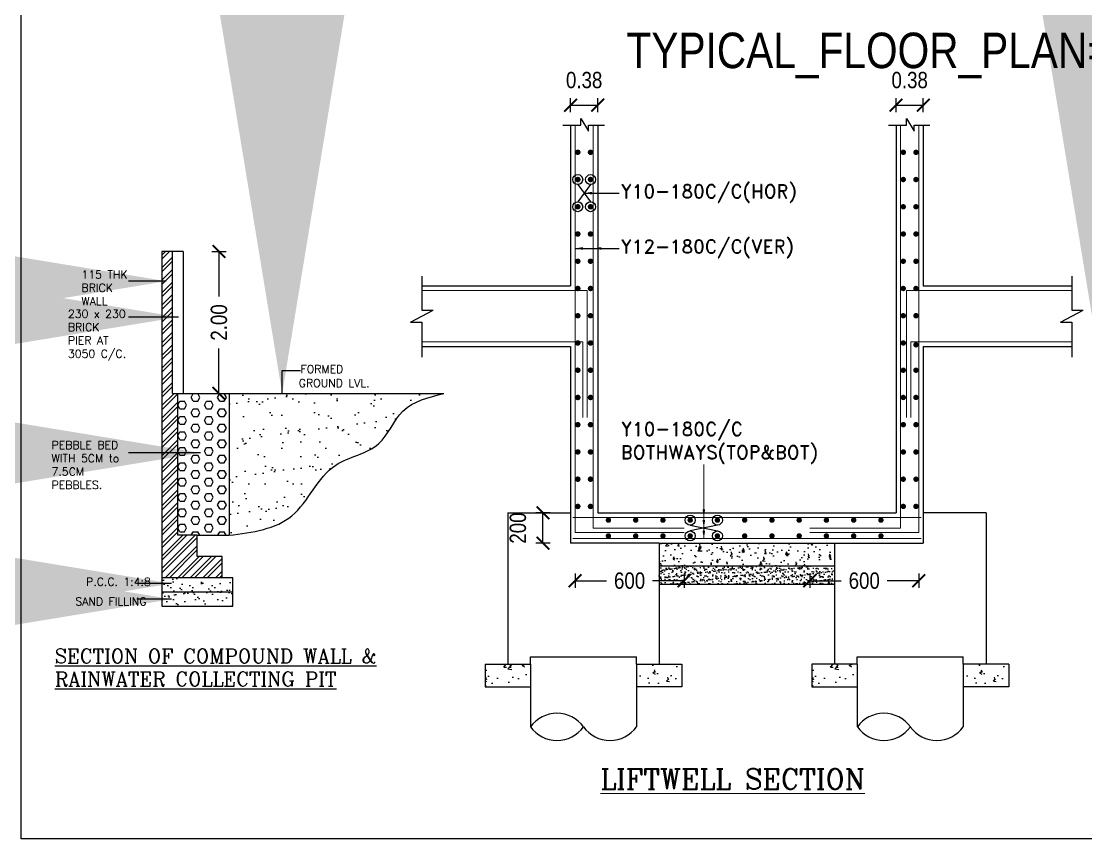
# Model space of a CAD drawing. Header units: metres. Extents: x 144 to 1259, y -1474 to -210.
# Drawn here: x 1166.23 to 1181.23, y -1198.5 to -1186.98 of the extents above; entities that cross this region are included whole.
import ezdxf

# ---------------------------------------------------------------- set-up
doc = ezdxf.new("R2010")
doc.units = ezdxf.units.M
doc.linetypes.add('HIDDEN', pattern=[9.525, 6.35, -3.175])
for name, color, linetype in [('2CON', 1, 'Continuous'), ('BLK_1_FLR_1_BLT_UP_AREA_DEDUCT', 1, 'Continuous'), ('COMPOUNDWALL', 58, 'Continuous'), ('wall', 2, 'Continuous')]:
    doc.layers.add(name, color=color, linetype=linetype)
for name, color, linetype, lineweight in [('5CON', 2, 'Continuous', 9), ('COL', 242, 'Continuous', 9), ('TEXT', 4, 'Continuous', 18)]:
    doc.layers.add(name, color=color, linetype=linetype, lineweight=lineweight)
doc.styles.add('APEXT', font='romanc.shx')
doc.styles.add('ROMAND', font='ROMAND.SHX')
doc.styles.add('RS1', font='romans.shx', dxfattribs={"width": 0.75})
doc.styles.get("Standard").update_dxf_attribs({"font": 'swissck.ttf'})
doc.styles.add('STYLE1', font='swissck.ttf', dxfattribs={"height": 0.23})
doc.dimstyles.new('DIM-25', dxfattribs={"dimscale": 0.25, "dimtxt": 200, "dimasz": 100, "dimexe": 25, "dimexo": 25, "dimgap": 35, "dimtad": 1, "dimdec": 0, "dimrnd": 5, "dimzin": 0, "dimdsep": 46, "dimtxsty": 'RS1', "dimblk": 'ARCHTICK', "dimcen": 100, "dimdle": 25, "dimclrd": 8, "dimclre": 8, "dimclrt": 4, "dimadec": 0, "dimazin": 0, "dimtfac": 0.5, "dimtdec": 0, "dimtmove": 1, "dimatfit": 0, "dimfxl": 0, "dimfrac": 1, "dimtolj": 1, "dimtzin": 0, "dimarcsym": 0})
doc.dimstyles.new('DIM-50', dxfattribs={"dimscale": 0.5, "dimtxt": 200, "dimasz": 100, "dimexe": 25, "dimexo": 25, "dimgap": 35, "dimtad": 1, "dimdec": 0, "dimrnd": 5, "dimzin": 0, "dimdsep": 46, "dimtxsty": 'RS1', "dimblk": 'ARCHTICK', "dimcen": 100, "dimdle": 25, "dimclrd": 8, "dimclre": 8, "dimclrt": 4, "dimadec": 0, "dimazin": 0, "dimtfac": 0.5, "dimtdec": 0, "dimtmove": 1, "dimatfit": 0, "dimfxl": 0, "dimfrac": 1, "dimtolj": 1, "dimtzin": 0, "dimarcsym": 0})
doc.dimstyles.get("Standard").update_dxf_attribs({"dimtxt": 0.23, "dimasz": 0.18, "dimexe": 0.1, "dimexo": 0, "dimgap": 0.09, "dimtad": 0, "dimzin": 0, "dimdsep": 46, "dimtxsty": 'STYLE1', "dimblk": 'ARCHTICK', "dimcen": 0.09, "dimadec": 0, "dimazin": 0, "dimtfac": 1, "dimtofl": 0, "dimtmove": 2, "dimatfit": 3, "dimfxl": 0, "dimtolj": 1, "dimtzin": 0, "dimarcsym": 0})

# ---------------------------------------------------------------- blocks, each defined once
blk = doc.blocks.new('_ArchTick')
at = {"color": 0, "const_width": 0.15}
blk.add_lwpolyline([(-0.5, -0.5), (0.5, 0.5)], dxfattribs=at)
blk = doc.blocks.new('*D145')
at = {"layer": 'COMPOUNDWALL', "color": 0, "lineweight": -2}
for p, q in [((1168.913, -1190.222), (1169.113, -1190.222)), ((1169.013, -1190.222), (1169.013, -1190.856)), ((1169.013, -1192.222), (1169.013, -1191.587)), ((1168.913, -1192.222), (1169.113, -1192.222))]:
    blk.add_line(p, q, dxfattribs=at)
at = {"layer": 'Defpoints', "color": 0}
for p in [(1168.508, -1190.222), (1169.013, -1190.222), (1168.508, -1192.222)]:
    blk.add_point(p, dxfattribs=at)
at = {"layer": 'COMPOUNDWALL', "color": 0, "lineweight": -2, "xscale": 0.18, "yscale": 0.18, "zscale": 0.18}
for p, rotation in [((1169.013, -1190.222), 90), ((1169.013, -1192.222), 270)]:
    blk.add_blockref('_ArchTick', p, dxfattribs=dict(at, rotation=rotation))
at = {"layer": 'COMPOUNDWALL', "color": 0, "insert": (1169.013, -1191.222), "char_height": 0.23, "attachment_point": 5, "rotation": 90, "style": 'STYLE1'}
blk.add_mtext('\\A1;2.00', dxfattribs=at)
blk = doc.blocks.new('*D333')
at = {"color": 0, "lineweight": -2}
for p, q in [((1174.031, -1194.762), (1174.031, -1194.962)), ((1175.567, -1194.762), (1175.567, -1194.962)), ((1174.031, -1194.862), (1174.476, -1194.862)), ((1175.567, -1194.862), (1175.122, -1194.862))]:
    blk.add_line(p, q, dxfattribs=at)
at = {"layer": 'Defpoints', "color": 0}
for p in [(1174.031, -1194.184), (1175.567, -1194.184), (1175.567, -1194.862)]:
    blk.add_point(p, dxfattribs=at)
at = {"color": 0, "lineweight": -2, "xscale": 0.18, "yscale": 0.18, "zscale": 0.18, "rotation": 180}
blk.add_blockref('_ArchTick', (1174.031, -1194.862), dxfattribs=at)
at = {"color": 0, "lineweight": -2, "xscale": 0.18, "yscale": 0.18, "zscale": 0.18}
blk.add_blockref('_ArchTick', (1175.567, -1194.862), dxfattribs=at)
at = {"color": 0, "insert": (1174.799, -1194.862), "char_height": 0.23, "attachment_point": 5, "style": 'STYLE1'}
blk.add_mtext('\\A1;600', dxfattribs=at)
blk = doc.blocks.new('*D334')
at = {"color": 0, "lineweight": -2}
for p, q in [((1177.338, -1194.762), (1177.338, -1194.962)), ((1178.874, -1194.762), (1178.874, -1194.962)), ((1177.338, -1194.862), (1177.782, -1194.862)), ((1178.874, -1194.862), (1178.429, -1194.862))]:
    blk.add_line(p, q, dxfattribs=at)
at = {"layer": 'Defpoints', "color": 0}
for p in [(1177.338, -1194.184), (1178.874, -1194.184), (1177.338, -1194.862)]:
    blk.add_point(p, dxfattribs=at)
at = {"color": 0, "lineweight": -2, "xscale": 0.18, "yscale": 0.18, "zscale": 0.18, "rotation": 180}
blk.add_blockref('_ArchTick', (1177.338, -1194.862), dxfattribs=at)
at = {"color": 0, "lineweight": -2, "xscale": 0.18, "yscale": 0.18, "zscale": 0.18}
blk.add_blockref('_ArchTick', (1178.874, -1194.862), dxfattribs=at)
at = {"color": 0, "insert": (1178.106, -1194.862), "char_height": 0.23, "attachment_point": 5, "style": 'STYLE1'}
blk.add_mtext('\\A1;600', dxfattribs=at)
blk = doc.blocks.new('*D335')
at = {"color": 0, "lineweight": -2}
for p, q in [((1173.967, -1188.259), (1173.967, -1188.059)), ((1174.351, -1188.259), (1174.351, -1188.059)), ((1173.967, -1188.159), (1174.351, -1188.159))]:
    blk.add_line(p, q, dxfattribs=at)
at = {"layer": 'Defpoints', "color": 0}
for p in [(1174.351, -1188.159), (1173.967, -1188.442), (1174.351, -1188.442)]:
    blk.add_point(p, dxfattribs=at)
at = {"color": 0, "lineweight": -2, "xscale": 0.18, "yscale": 0.18, "zscale": 0.18, "rotation": 180}
blk.add_blockref('_ArchTick', (1173.967, -1188.159), dxfattribs=at)
at = {"color": 0, "lineweight": -2, "xscale": 0.18, "yscale": 0.18, "zscale": 0.18}
blk.add_blockref('_ArchTick', (1174.351, -1188.159), dxfattribs=at)
at = {"color": 0, "insert": (1174.159, -1187.806), "char_height": 0.23, "attachment_point": 5, "style": 'STYLE1'}
blk.add_mtext('\\A1;0.38', dxfattribs=at)
blk = doc.blocks.new('*D336')
at = {"color": 0, "lineweight": -2}
for p, q in [((1178.554, -1188.259), (1178.554, -1188.059)), ((1178.938, -1188.259), (1178.938, -1188.059)), ((1178.554, -1188.159), (1178.938, -1188.159))]:
    blk.add_line(p, q, dxfattribs=at)
at = {"layer": 'Defpoints', "color": 0}
for p in [(1178.938, -1188.159), (1178.554, -1188.442), (1178.938, -1188.442)]:
    blk.add_point(p, dxfattribs=at)
at = {"color": 0, "lineweight": -2, "xscale": 0.18, "yscale": 0.18, "zscale": 0.18, "rotation": 180}
blk.add_blockref('_ArchTick', (1178.554, -1188.159), dxfattribs=at)
at = {"color": 0, "lineweight": -2, "xscale": 0.18, "yscale": 0.18, "zscale": 0.18}
blk.add_blockref('_ArchTick', (1178.938, -1188.159), dxfattribs=at)
at = {"color": 0, "insert": (1178.746, -1187.806), "char_height": 0.23, "attachment_point": 5, "style": 'STYLE1'}
blk.add_mtext('\\A1;0.38', dxfattribs=at)
blk = doc.blocks.new('*D337')
at = {"color": 0, "lineweight": -2}
for p, q in [((1173.679, -1193.906), (1173.479, -1193.906)), ((1173.579, -1194.333), (1173.579, -1193.906)), ((1173.679, -1194.333), (1173.479, -1194.333))]:
    blk.add_line(p, q, dxfattribs=at)
at = {"layer": 'Defpoints', "color": 0}
for p in [(1173.579, -1193.906), (1173.967, -1193.906), (1173.967, -1194.333)]:
    blk.add_point(p, dxfattribs=at)
at = {"color": 0, "lineweight": -2, "xscale": 0.18, "yscale": 0.18, "zscale": 0.18}
for p, rotation in [((1173.579, -1193.906), 90), ((1173.579, -1194.333), 270)]:
    blk.add_blockref('_ArchTick', p, dxfattribs=dict(at, rotation=rotation))
at = {"color": 0, "insert": (1173.226, -1194.12), "char_height": 0.23, "attachment_point": 5, "rotation": 90, "style": 'STYLE1'}
blk.add_mtext('\\A1;200', dxfattribs=at)

msp = doc.modelspace()

# ---------------------------------------------------------------- hatches: boundary and pattern name
h = msp.add_hatch()
h.set_pattern_fill('ANSI32', scale=0.333333, style=0)
h.set_pattern_definition([(45, (-15.47352, -426.58221), (-0.08838835, 0.08838835), []), (45, (-15.4146, -426.58221), (-0.08838835, 0.08838835), [])])
h.paths.add_polyline_path([(1168.433, -1192.222), (1168.358, -1192.222), (1168.358, -1190.222), (1168.208, -1190.222), (1168.208, -1194.822), (1169.058, -1194.822), (1169.058, -1194.522), (1168.708, -1194.522), (1168.708, -1194.222), (1168.433, -1194.222)])
h = msp.add_hatch()
h.set_pattern_fill('HEX', scale=0.5, style=0)
h.set_pattern_definition([(0, (3810.33819, -11600.5512), (0, 0.108253179), [0.062500002, -0.125000004]), (120, (3810.33819, -11600.5512), (-0.093750003, -0.0541265895), [0.062500002, -0.125000004]), (60, (3810.40069, -11600.5512), (-0.093750003, 0.0541265895), [0.062500002, -0.125000004])])
h.paths.add_polyline_path([(1168.433, -1192.222), (1168.433, -1194.222), (1168.708, -1194.222), (1169.158, -1194.222), (1169.158, -1192.222)])
h = msp.add_hatch()
h.set_pattern_fill('AR-SAND', scale=0.2, style=0)
h.set_pattern_definition([(37.5, (1204.22653, -1278.375), (-0.0125987, 0.3853648), [0, -0.304, 0, -0.34, 0, -0.325]), (7.5, (1204.22653, -1278.375), (0.3539554, 0.5644292), [0, -0.164, 0, -0.274, 0, -0.105]), (327.5, (1203.98053, -1278.375), (0.6228284, 0.0011318), [0, -0.1, 0, -0.36, 0, -0.47]), (317.5, (1203.98053, -1278.375), (0.6012253, 0.175535), [0, -0.05, 0, -0.236, 0, -0.27])])
edge = h.paths.add_edge_path()
edge.add_spline(control_points=[(1169.158, -1194.222), (1169.486, -1194.179), (1170.15, -1194.094), (1170.489, -1193.155), (1171.316, -1193.049), (1171.554, -1192.378), (1171.967, -1192.275), (1172.183, -1192.222)], knot_values=[0, 0, 0, 0, 2778.843713, 5605.292491, 7639.754334, 9351.341191, 11240.605063, 11240.605063, 11240.605063, 11240.605063], degree=3, periodic=0)
edge.add_line((1172.183, -1192.222), (1169.158, -1192.222))
edge.add_line((1169.158, -1192.222), (1169.158, -1194.222))
h.paths.add_polyline_path([(1169.694, -1193.322), (1169.694, -1193.121), (1169.756, -1193.121), (1169.756, -1193.322)], flags=24)
h = msp.add_hatch()
h.set_pattern_fill('AR-SAND', scale=0.1, style=0)
h.set_pattern_definition([(37.5, (1220.4169, -1268.24956), (-0.00629934, 0.19268238), [0, -0.152, 0, -0.17, 0, -0.1625]), (7.5, (1220.4169, -1268.24956), (0.1769777, 0.2822146), [0, -0.082, 0, -0.137, 0, -0.0525]), (327.5, (1220.2939, -1268.24956), (0.3114142, 0.0005659), [0, -0.05, 0, -0.18, 0, -0.235]), (317.5, (1220.2939, -1268.24956), (0.3006127, 0.08776756), [0, -0.025, 0, -0.118, 0, -0.135])])
h.paths.add_polyline_path([(1169.208, -1194.822), (1168.208, -1194.822), (1168.208, -1195.022), (1169.208, -1195.022)])
h = msp.add_hatch()
h.set_pattern_fill('AR-SAND', scale=0.1, style=0)
h.set_pattern_definition([(37.5, (1204.22653, -1278.37498), (-0.00629934, 0.19268238), [0, -0.152, 0, -0.17, 0, -0.1625]), (7.5, (1204.22653, -1278.37498), (0.1769777, 0.2822146), [0, -0.082, 0, -0.137, 0, -0.0525]), (327.5, (1204.10353, -1278.37498), (0.3114142, 0.0005659), [0, -0.05, 0, -0.18, 0, -0.235]), (317.5, (1204.10353, -1278.37498), (0.3006127, 0.08776756), [0, -0.025, 0, -0.118, 0, -0.135])])
h.paths.add_polyline_path([(1169.208, -1195.222), (1169.208, -1195.022), (1168.654, -1195.022), (1168.654, -1195.222)])
h.paths.add_polyline_path([(1168.654, -1195.022), (1168.208, -1195.022), (1168.208, -1195.222), (1168.654, -1195.222)])
at = {"layer": '2CON'}
h = msp.add_hatch(dxfattribs=at)
h.set_pattern_fill('AR-CONC', scale=0.042667, style=0)
h.set_pattern_definition([(50, (31822.88425, 17572.68199), (0.306031014, -0.0267742445), [0.0320000003, -0.3520000031]), (355, (31822.88425, 17572.682), (-0.0592005695, 0.3209353132), [0.0256000002, -0.2816000025]), (100.4514, (31822.90975, 17572.67976), (0.2468306717, 0.294160874), [0.0271958146, -0.2991539705]), (46.1842, (31822.88425, 17572.76732), (0.455356185, -0.0706214467), [0.0480000004, -0.528000005]), (96.6356, (31822.9222, 17572.76144), (0.3987894246, 0.4156236286), [0.040793723, -0.448730884]), (351.1842, (31822.88425, 17572.7673), (0.3987891, 0.41562394), [0.0384000003, -0.422400004]), (21, (31822.92692, 17572.74599), (0.2546803445, -0.1717840616), [0.0320000003, -0.3520000031]), (326, (31822.92692, 17572.746), (0.1038145425, 0.3093973553), [0.0256000002, -0.2816000025]), (71.4514, (31822.94814, 17572.73167), (0.3584949914, 0.1376130132), [0.0271958146, -0.2991539705]), (37.5, (31822.88425, 17572.68199), (0.00518820498, 0.14203471224), [0, -0.27818666916, 0, -0.2858666692, 0, -0.2826666692]), (7.5, (31822.88425, 17572.68199), (0.11224300365, 0.1682823319), [0, -0.1629866681, 0, -0.2717866691, 0, -0.1077333343]), (327.5, (31822.7891, 17572.68199), (0.22776424147, -0.00962341203), [0, -0.1066666676, 0, -0.332800003, 0, -0.44160000395]), (317.5, (31822.74644, 17572.68199), (0.2488261011, 0.0427114595), [0, -0.1386666679, 0, -0.2210133353, 0, -0.3136000028])])
h.paths.add_polyline_path([(1175.216, -1194.333), (1175.216, -1194.653), (1177.688, -1194.653), (1177.688, -1194.333)])
h = msp.add_hatch(dxfattribs=at)
h.set_pattern_fill('AR-SAND', scale=0.042667, style=0)
h.set_pattern_definition([(37.5, (31822.88425, 17572.68199), (-0.00268771664, 0.08221114821), [0, -0.06485333391, 0, -0.07253333398, 0, -0.06933333395]), (7.5, (31822.88425, 17572.68199), (0.07551047343, 0.12041156653), [0, -0.03498666698, 0, -0.05845333386, 0, -0.0224000002]), (327.5, (31822.83177, 17572.68199), (0.13287005396, 0.00024145295), [0, -0.02133333352, 0, -0.07680000069, 0, -0.10026666756]), (317.5, (31822.83177, 17572.68199), (0.12826140294, 0.0374474911), [0, -0.01066666676, 0, -0.05034666712, 0, -0.05760000052])])
h.paths.add_polyline_path([(1177.688, -1194.909), (1177.688, -1194.653), (1175.216, -1194.653), (1175.216, -1194.909)])
h = msp.add_hatch(dxfattribs=at)
h.set_pattern_fill('AR-CONC', scale=0.064, style=0)
h.set_pattern_definition([(50, (31767.90035, 17543.9932), (0.459046521, -0.0401613667), [0.0480000004, -0.528000005]), (355, (31767.90035, 17543.9932), (-0.088800854, 0.48140297), [0.0384000003, -0.422400004]), (100.4514, (31767.9386, 17543.98985), (0.3702460076, 0.441241311), [0.040793722, -0.4487309557]), (46.1842, (31767.90035, 17544.1212), (0.683034277, -0.10593217), [0.072, -0.792000007]), (96.6356, (31767.9573, 17544.1124), (0.598184137, 0.623435443), [0.061190585, -0.673096326]), (351.1842, (31767.90035, 17544.1212), (0.59818365, 0.62343591), [0.0576, -0.633600006]), (21, (31767.96435, 17544.0892), (0.3820205168, -0.2576760923), [0.0480000004, -0.528000005]), (326, (31767.96435, 17544.0892), (0.155721814, 0.464096033), [0.0384000003, -0.422400004]), (71.4514, (31767.9962, 17544.06773), (0.537742487, 0.20641952), [0.040793722, -0.4487309557]), (37.5, (31767.90035, 17543.9932), (0.0077823075, 0.21305206836), [0, -0.4172800037, 0, -0.4288000038, 0, -0.4240000038]), (7.5, (31767.90035, 17543.9932), (0.1683645055, 0.2524234979), [0, -0.2444800022, 0, -0.4076800036, 0, -0.1616000014]), (327.5, (31767.75763, 17543.9932), (0.3416463622, -0.014435118), [0, -0.1600000014, 0, -0.4992000045, 0, -0.662400006]), (317.5, (31767.69363, 17543.9932), (0.3732391517, 0.0640671893), [0, -0.208000002, 0, -0.331520003, 0, -0.4704000042])])
h.paths.add_polyline_path([(1174.896, -1196.36), (1175.536, -1196.36), (1175.536, -1196.04), (1174.896, -1196.04)])
h.paths.add_polyline_path([(1173.403, -1196.36), (1173.403, -1196.04), (1172.763, -1196.04), (1172.763, -1196.36)])
h = msp.add_hatch(dxfattribs=at)
h.set_pattern_fill('AR-CONC', scale=0.064, style=0)
h.set_pattern_definition([(50, (31772.50576, 17543.9932), (0.459046521, -0.0401613667), [0.0480000004, -0.528000005]), (355, (31772.50576, 17543.9932), (-0.088800854, 0.48140297), [0.0384000003, -0.422400004]), (100.4514, (31772.544, 17543.98985), (0.3702460076, 0.441241311), [0.040793722, -0.4487309557]), (46.1842, (31772.50576, 17544.1212), (0.683034277, -0.10593217), [0.072, -0.792000007]), (96.6356, (31772.5627, 17544.1124), (0.598184137, 0.623435443), [0.061190585, -0.673096326]), (351.1842, (31772.50576, 17544.1212), (0.59818365, 0.62343591), [0.0576, -0.633600006]), (21, (31772.56976, 17544.0892), (0.3820205168, -0.2576760923), [0.0480000004, -0.528000005]), (326, (31772.56976, 17544.0892), (0.155721814, 0.464096033), [0.0384000003, -0.422400004]), (71.4514, (31772.6016, 17544.06773), (0.537742487, 0.20641952), [0.040793722, -0.4487309557]), (37.5, (31772.50576, 17543.9932), (0.0077823075, 0.21305206836), [0, -0.4172800037, 0, -0.4288000038, 0, -0.4240000038]), (7.5, (31772.50576, 17543.9932), (0.1683645055, 0.2524234979), [0, -0.2444800022, 0, -0.4076800036, 0, -0.1616000014]), (327.5, (31772.36304, 17543.9932), (0.3416463622, -0.014435118), [0, -0.1600000014, 0, -0.4992000045, 0, -0.662400006]), (317.5, (31772.29904, 17543.9932), (0.3732391517, 0.0640671893), [0, -0.208000002, 0, -0.331520003, 0, -0.4704000042])])
h.paths.add_polyline_path([(1179.502, -1196.36), (1180.142, -1196.36), (1180.142, -1196.04), (1179.502, -1196.04)])
h.paths.add_polyline_path([(1178.008, -1196.36), (1178.008, -1196.04), (1177.368, -1196.04), (1177.368, -1196.36)])

# ---------------------------------------------------------------- linework, layer by layer
at = {"color": 7}
for p, q in [((1168.208, -1190.222), (1168.208, -1195.222)), ((1168.358, -1190.222), (1168.208, -1190.222)), ((1168.358, -1192.222), (1168.358, -1190.222)), ((1168.508, -1190.222), (1168.358, -1190.222)), ((1168.508, -1190.222), (1168.508, -1192.222)), ((1168.358, -1192.222), (1172.183, -1192.222)), ((1168.433, -1194.222), (1168.433, -1192.222)), ((1169.158, -1192.222), (1169.158, -1194.222)), ((1168.708, -1194.222), (1168.433, -1194.222)), ((1168.708, -1194.222), (1169.158, -1194.222)), ((1168.708, -1194.522), (1168.708, -1194.222)), ((1169.058, -1194.522), (1168.708, -1194.522)), ((1169.058, -1194.822), (1169.058, -1194.522)), ((1169.208, -1194.822), (1168.208, -1194.822)), ((1169.208, -1195.222), (1169.208, -1194.822)), ((1169.208, -1195.022), (1168.208, -1195.022)), ((1168.208, -1195.222), (1169.208, -1195.222))]:
    msp.add_line(p, q, dxfattribs=at)
msp.add_lwpolyline([(1236.085, -1198.499), (1166.227, -1198.499), (1166.227, -1186.811), (1236.085, -1186.811)], close=True)
msp.add_spline([(1169.158, -1194.222), (1170.042, -1193.946), (1170.658, -1193.233), (1171.264, -1192.93), (1171.606, -1192.472), (1172.183, -1192.222)], degree=3, dxfattribs=at)
at = {"layer": '2CON', "color": 7}
for p, q in [((1174.114, -1188.347, 0.657), (1174.222, -1188.523, 0.657)), ((1174.114, -1188.442, 0.657), (1174.114, -1188.347, 0.657)), ((1178.701, -1188.347, 0.657), (1178.808, -1188.523, 0.657)), ((1178.701, -1188.442, 0.657), (1178.701, -1188.347, 0.657)), ((1173.86, -1188.442, 0.657), (1174.114, -1188.442, 0.657)), ((1173.967, -1188.442), (1173.967, -1190.706)), ((1174.222, -1188.442, 0.657), (1174.445, -1188.442, 0.657)), ((1174.222, -1188.523, 0.657), (1174.222, -1188.442, 0.657)), ((1174.351, -1188.442), (1174.351, -1193.906)), ((1178.447, -1188.442, 0.657), (1178.701, -1188.442, 0.657)), ((1178.554, -1188.442), (1178.554, -1193.906)), ((1178.808, -1188.442, 0.657), (1179.032, -1188.442, 0.657)), ((1178.808, -1188.523, 0.657), (1178.808, -1188.442, 0.657)), ((1178.938, -1188.442), (1178.938, -1190.706)), ((1174.249, -1189.277), (1174.069, -1189.521)), ((1174.069, -1189.277), (1174.249, -1189.521)), ((1174.159, -1189.399), (1174.651, -1189.399)), ((1174.031, -1190.178), (1174.651, -1190.178)), ((1171.873, -1190.567), (1171.873, -1191.048)), ((1181.031, -1190.567), (1181.031, -1191.048)), ((1171.873, -1190.706), (1173.967, -1190.706)), ((1178.938, -1190.706), (1181.031, -1190.706)), ((1171.713, -1191.217), (1172.033, -1191.048)), ((1171.873, -1191.048), (1172.033, -1191.048)), ((1180.872, -1191.217), (1181.191, -1191.048)), ((1181.031, -1191.048), (1181.191, -1191.048)), ((1171.713, -1191.217), (1171.873, -1191.217)), ((1171.873, -1191.217), (1171.873, -1191.711)), ((1180.872, -1191.217), (1181.031, -1191.217)), ((1181.031, -1191.217), (1181.031, -1191.711)), ((1171.873, -1191.56), (1173.967, -1191.56)), ((1173.967, -1191.56), (1173.967, -1193.906)), ((1178.938, -1191.56), (1181.031, -1191.56)), ((1178.938, -1191.56), (1178.938, -1193.906)), ((1173.083, -1193.906), (1173.083, -1196.04)), ((1173.083, -1193.906), (1173.967, -1193.906)), ((1174.351, -1193.906), (1178.554, -1193.906)), ((1179.822, -1193.906), (1178.938, -1193.906)), ((1179.822, -1193.906), (1179.822, -1196.04)), ((1176.037, -1194.078), (1175.653, -1194.16)), ((1175.653, -1194.078), (1176.037, -1194.16)), ((1175.216, -1194.333), (1175.216, -1196.04)), ((1175.216, -1194.333), (1177.688, -1194.333)), ((1177.688, -1194.333), (1177.688, -1196.04)), ((1175.216, -1194.653), (1177.688, -1194.653)), ((1175.216, -1194.909), (1177.688, -1194.909)), ((1172.763, -1196.04), (1173.403, -1196.04)), ((1172.763, -1196.04), (1172.763, -1196.36)), ((1173.403, -1196.04), (1173.403, -1196.923)), ((1174.896, -1196.04), (1174.896, -1196.923)), ((1174.896, -1196.04), (1175.536, -1196.04)), ((1175.536, -1196.04), (1175.536, -1196.36)), ((1178.008, -1196.04), (1177.368, -1196.04)), ((1177.368, -1196.04), (1177.368, -1196.36)), ((1178.008, -1196.04), (1178.008, -1196.923)), ((1180.142, -1196.04), (1179.502, -1196.04)), ((1179.502, -1196.04), (1179.502, -1196.923)), ((1180.142, -1196.04), (1180.142, -1196.36)), ((1172.763, -1196.36), (1173.403, -1196.36)), ((1175.536, -1196.36), (1174.896, -1196.36)), ((1177.368, -1196.36), (1178.008, -1196.36)), ((1180.142, -1196.36), (1179.502, -1196.36))]:
    msp.add_line(p, q, dxfattribs=at)
at = {"layer": '2CON', "color": 7, "linetype": 'HIDDEN'}
for p, q in [((1173.967, -1193.906), (1173.967, -1194.333)), ((1178.938, -1193.906), (1178.938, -1194.333)), ((1175.216, -1194.333), (1173.967, -1194.333)), ((1177.688, -1194.333), (1178.938, -1194.333)), ((1173.403, -1196.04), (1173.403, -1195.933)), ((1173.403, -1195.933), (1174.896, -1195.933)), ((1174.896, -1196.04), (1174.896, -1195.933)), ((1178.008, -1196.04), (1178.008, -1195.933)), ((1178.008, -1195.933), (1179.502, -1195.933)), ((1179.502, -1196.04), (1179.502, -1195.933))]:
    msp.add_line(p, q, dxfattribs=at)
at = {"layer": '2CON', "color": 7}
for centre, radius in [((1174.069, -1189.207), 0.0697), ((1174.249, -1189.207), 0.0697), ((1174.069, -1189.591), 0.0697), ((1174.249, -1189.591), 0.0697), ((1175.653, -1194.008), 0.0704), ((1176.037, -1194.008), 0.0704), ((1175.653, -1194.231), 0.0704), ((1176.037, -1194.231), 0.0704)]:
    msp.add_circle(centre, radius, dxfattribs=at)
for centre, start, end in [((1173.776, -1197.19), 35.5678, 144.4322), ((1178.382, -1197.19), 35.5678, 144.4322), ((1173.776, -1196.656), 215.5678, 324.4322), ((1174.523, -1196.656), 215.5678, 324.4322), ((1178.382, -1196.656), 215.5678, 324.4322), ((1179.128, -1196.656), 215.5678, 324.4322)]:
    msp.add_arc(centre, 0.459, start, end, dxfattribs=at)
at = {"layer": '5CON', "color": 7}
for p, q in [((1174.031, -1188.442), (1174.031, -1194.184)), ((1174.287, -1188.442), (1174.287, -1194.12)), ((1178.618, -1188.442), (1178.618, -1194.12)), ((1178.874, -1188.442), (1178.874, -1194.184)), ((1171.873, -1190.77), (1174.202, -1190.77)), ((1174.202, -1190.77), (1174.202, -1192.562)), ((1181.031, -1190.77), (1178.699, -1190.77)), ((1178.699, -1190.77), (1178.699, -1192.562)), ((1171.873, -1191.496), (1174.138, -1191.496)), ((1174.138, -1191.496), (1174.138, -1192.562)), ((1181.031, -1191.496), (1178.763, -1191.496)), ((1178.763, -1191.496), (1178.763, -1192.562)), ((1173.999, -1193.97), (1178.906, -1193.97)), ((1174.031, -1194.184), (1175.567, -1194.184)), ((1174.287, -1194.12), (1175.567, -1194.12)), ((1178.618, -1194.12), (1177.338, -1194.12)), ((1178.874, -1194.184), (1177.338, -1194.184)), ((1173.999, -1194.269), (1178.906, -1194.269))]:
    msp.add_line(p, q, dxfattribs=at)
at = {"layer": '5CON', "color": 7, "const_width": 0.0384}
for points in [[(1174.05, -1188.823, -1), (1174.089, -1188.823, -1)], [(1174.229, -1188.823, -1), (1174.268, -1188.823, -1)], [(1178.637, -1188.823, -1), (1178.675, -1188.823, -1)], [(1178.816, -1188.823, -1), (1178.854, -1188.823, -1)], [(1174.05, -1189.207, -1), (1174.089, -1189.207, -1)], [(1174.229, -1189.207, -1), (1174.268, -1189.207, -1)], [(1178.637, -1189.207, -1), (1178.675, -1189.207, -1)], [(1178.816, -1189.207, -1), (1178.854, -1189.207, -1)], [(1174.05, -1189.591, -1), (1174.089, -1189.591, -1)], [(1174.229, -1189.591, -1), (1174.268, -1189.591, -1)], [(1178.637, -1189.591, -1), (1178.675, -1189.591, -1)], [(1178.816, -1189.591, -1), (1178.854, -1189.591, -1)], [(1174.05, -1189.975, -1), (1174.089, -1189.975, -1)], [(1174.229, -1189.975, -1), (1174.268, -1189.975, -1)], [(1178.637, -1189.975, -1), (1178.675, -1189.975, -1)], [(1178.816, -1189.975, -1), (1178.854, -1189.975, -1)], [(1174.05, -1190.359, -1), (1174.089, -1190.359, -1)], [(1174.229, -1190.359, -1), (1174.268, -1190.359, -1)], [(1178.637, -1190.359, -1), (1178.675, -1190.359, -1)], [(1178.816, -1190.359, -1), (1178.854, -1190.359, -1)], [(1174.05, -1190.743, -1), (1174.089, -1190.743, -1)], [(1174.229, -1190.743, -1), (1174.268, -1190.743, -1)], [(1178.637, -1190.743, -1), (1178.675, -1190.743, -1)], [(1178.816, -1190.743, -1), (1178.854, -1190.743, -1)], [(1174.05, -1191.127, -1), (1174.089, -1191.127, -1)], [(1174.229, -1191.127, -1), (1174.268, -1191.127, -1)], [(1178.637, -1191.127, -1), (1178.675, -1191.127, -1)], [(1178.816, -1191.127, -1), (1178.854, -1191.127, -1)], [(1174.05, -1191.511, -1), (1174.089, -1191.511, -1)], [(1174.229, -1191.511, -1), (1174.268, -1191.511, -1)], [(1178.637, -1191.511, -1), (1178.675, -1191.511, -1)], [(1178.816, -1191.537, -1), (1178.854, -1191.537, -1)], [(1174.05, -1191.895, -1), (1174.089, -1191.895, -1)], [(1174.229, -1191.895, -1), (1174.268, -1191.895, -1)], [(1178.637, -1191.895, -1), (1178.675, -1191.895, -1)], [(1178.816, -1191.895, -1), (1178.854, -1191.895, -1)], [(1174.05, -1192.279, -1), (1174.089, -1192.279, -1)], [(1174.229, -1192.279, -1), (1174.268, -1192.279, -1)], [(1178.637, -1192.279, -1), (1178.675, -1192.279, -1)], [(1178.816, -1192.279, -1), (1178.854, -1192.279, -1)], [(1174.05, -1192.663, -1), (1174.089, -1192.663, -1)], [(1174.229, -1192.663, -1), (1174.268, -1192.663, -1)], [(1178.637, -1192.663, -1), (1178.675, -1192.663, -1)], [(1178.816, -1192.663, -1), (1178.854, -1192.663, -1)], [(1174.05, -1193.047, -1), (1174.089, -1193.047, -1)], [(1174.229, -1193.047, -1), (1174.268, -1193.047, -1)], [(1178.637, -1193.047, -1), (1178.675, -1193.047, -1)], [(1178.816, -1193.047, -1), (1178.854, -1193.047, -1)], [(1174.05, -1193.431, -1), (1174.089, -1193.431, -1)], [(1174.229, -1193.431, -1), (1174.268, -1193.431, -1)], [(1178.637, -1193.431, -1), (1178.675, -1193.431, -1)], [(1178.816, -1193.431, -1), (1178.854, -1193.431, -1)], [(1174.05, -1193.815, -1), (1174.089, -1193.815, -1)], [(1174.229, -1193.815, -1), (1174.268, -1193.815, -1)], [(1178.637, -1193.815, -1), (1178.675, -1193.815, -1)], [(1178.816, -1193.815, -1), (1178.854, -1193.815, -1)], [(1174.482, -1194.008, -1), (1174.52, -1194.008, -1)], [(1174.866, -1194.008, -1), (1174.904, -1194.008, -1)], [(1175.25, -1194.008, -1), (1175.288, -1194.008, -1)], [(1175.634, -1194.008, -1), (1175.672, -1194.008, -1)], [(1176.018, -1194.008, -1), (1176.056, -1194.008, -1)], [(1176.402, -1194.008, -1), (1176.44, -1194.008, -1)], [(1176.786, -1194.008, -1), (1176.824, -1194.008, -1)], [(1177.17, -1194.008, -1), (1177.208, -1194.008, -1)], [(1177.554, -1194.008, -1), (1177.592, -1194.008, -1)], [(1177.938, -1194.008, -1), (1177.976, -1194.008, -1)], [(1178.322, -1194.008, -1), (1178.36, -1194.008, -1)], [(1174.482, -1194.231, 1), (1174.52, -1194.231, 1)], [(1174.866, -1194.231, 1), (1174.904, -1194.231, 1)], [(1175.25, -1194.231, 1), (1175.288, -1194.231, 1)], [(1175.634, -1194.231, 1), (1175.672, -1194.231, 1)], [(1176.018, -1194.231, 1), (1176.056, -1194.231, 1)], [(1176.402, -1194.231, 1), (1176.44, -1194.231, 1)], [(1176.786, -1194.231, 1), (1176.824, -1194.231, 1)], [(1177.17, -1194.231, 1), (1177.208, -1194.231, 1)], [(1177.554, -1194.231, 1), (1177.592, -1194.231, 1)], [(1177.938, -1194.231, 1), (1177.976, -1194.231, 1)], [(1178.322, -1194.231, 1), (1178.36, -1194.231, 1)]]:
    msp.add_lwpolyline(points, format="xyb", close=True, dxfattribs=at)
at = {"layer": 'COL', "color": 7}
msp.add_line((1175.845, -1194.269), (1175.845, -1193.226), dxfattribs=at)
for points in [[(1174.271, -1189.418), (1174.271, -1189.38), (1174.159, -1189.399)], [(1174.143, -1190.197), (1174.143, -1190.16), (1174.031, -1190.178)], [(1174.399, -1190.197), (1174.399, -1190.16), (1174.287, -1190.178)], [(1175.864, -1193.858), (1175.827, -1193.858), (1175.845, -1193.97)], [(1175.864, -1194.007), (1175.827, -1194.007), (1175.845, -1194.119)], [(1175.864, -1194.157), (1175.827, -1194.157), (1175.845, -1194.269)]]:
    msp.add_solid(points, dxfattribs=at)

# ---------------------------------------------------------------- texts
at = {"color": 7, "linetype": 'Continuous', "style": 'ROMAND'}
for s, p in [('FORMED', (1170.163, -1191.936)), ('GROUND LVL.', (1170.138, -1192.133)), ('P.C.C. 1:4:8', (1167.141, -1194.933)), ('SAND FILLING', (1166.989, -1195.211))]:
    msp.add_text(s, height=0.1125, dxfattribs=at).set_placement(p)
at = {"color": 7, "style": 'APEXT'}
for s, p in [('%%USECTION OF COMPOUND WALL &', (1166.699, -1196.024)), ('%%URAINWATER COLLECTING PIT', (1166.7, -1196.348))]:
    msp.add_text(s, height=0.2, dxfattribs=at).set_placement(p)
at = {"color": 7, "char_height": 0.1125, "attachment_point": 1, "style": 'ROMAND'}
for s, insert, width in [('115 THK BRICK WALL', (1167.075, -1190.49), 0.74718), ('230 x 230 BRICK PIER AT 3050 C/C.', (1166.884, -1191.044), 0.89908), ('PEBBLE BED WITH 5CM to 7.5CM  PEBBLES.', (1166.654, -1192.893), 1.0909)]:
    msp.add_mtext(s, dxfattribs=dict(at, insert=insert, width=width))
at = {"layer": 'BLK_1_FLR_1_BLT_UP_AREA_DEDUCT', "color": 18, "insert": (1174.756, -1187.137), "char_height": 0.5, "attachment_point": 1}
msp.add_mtext_dynamic_manual_height_columns('TYPICAL_FLOOR_PLAN=1,2', width=10.59707, gutter_width=0.9, heights=[0], dxfattribs=at)
at = {"layer": 'TEXT', "color": 7, "lineweight": 15, "style": 'ROMAND'}
for s, p in [('Y10-180C/C(HOR)', (1174.674, -1189.468)), ('Y12-180C/C(VER)', (1174.674, -1190.247)), ('Y10-180C/C', (1174.677, -1192.818)), ('BOTHWAYS(TOP&BOT)', (1174.677, -1193.148))]:
    msp.add_text(s, height=0.192, dxfattribs=at).set_placement(p)
at = {"layer": 'TEXT', "color": 7, "style": 'APEXT'}
msp.add_text('%%ULIFTWELL SECTION', height=0.288, dxfattribs=at).set_placement((1174.387, -1197.802))

# ---------------------------------------------------------------- dimensions: what is measured, and where the dimension line sits
at = {"color": 7}
for base, p1, p2, picture, middle in [((1174.351, -1188.159), (1173.967, -1188.442), (1174.351, -1188.442), '*D335', (1174.159, -1187.806)), ((1178.938, -1188.159), (1178.554, -1188.442), (1178.938, -1188.442), '*D336', (1178.746, -1187.806))]:
    dim = msp.add_linear_dim(base=base, p1=p1, p2=p2, dimstyle='Standard', dxfattribs=at)
    dim.commit()
    dim.dimension.update_dxf_attribs({"geometry": picture, "text_midpoint": middle})
for base, p1, p2, angle, text, picture, middle in [((1173.579, -1193.906), (1173.967, -1194.333), (1173.967, -1193.906), 90, '200', '*D337', (1173.226, -1194.12)), ((1177.338, -1194.862), (1178.874, -1194.184), (1177.338, -1194.184), 180, '600', '*D334', (1178.106, -1194.862))]:
    dim = msp.add_linear_dim(base=base, p1=p1, p2=p2, angle=angle, text=text, dimstyle='Standard', dxfattribs=at)
    dim.commit()
    dim.dimension.update_dxf_attribs({"geometry": picture, "text_midpoint": middle})
dim = msp.add_linear_dim(base=(1175.567, -1194.862), p1=(1174.031, -1194.184), p2=(1175.567, -1194.184), text='600', dimstyle='Standard', dxfattribs=at)
dim.commit()
dim.dimension.update_dxf_attribs({"geometry": '*D333', "text_midpoint": (1174.799, -1194.862)})
at = {"layer": 'COMPOUNDWALL', "color": 2}
dim = msp.add_linear_dim(base=(1169.013, -1190.222), p1=(1168.508, -1192.222), p2=(1168.508, -1190.222), angle=90, dimstyle='Standard', dxfattribs=at)
dim.commit()
dim.dimension.update_dxf_attribs({"geometry": '*D145', "text_midpoint": (1169.013, -1191.222)})

# ---------------------------------------------------------------- leaders
at = {"color": 7, "ltscale": 15}
for points in [[(1168.271, -1190.64), (1167.739, -1190.64)], [(1168.443, -1191.146), (1167.739, -1191.146)], [(1169.904, -1192.222), (1169.904, -1191.898), (1170.163, -1191.898)], [(1168.752, -1193.061), (1167.739, -1193.061)], [(1168.345, -1194.902), (1167.855, -1194.902)], [(1168.345, -1195.122), (1167.855, -1195.122)]]:
    msp.add_leader(points, dimstyle='DIM-50', dxfattribs=at)
at = {"layer": 'wall', "color": 7, "ltscale": 15}
msp.add_leader([(1182.05, -1195.597), (1182.05, -1194.911), (1181.989, -1194.911)], dimstyle='DIM-25', dxfattribs=at)

doc.saveas('drawing.dxf')
